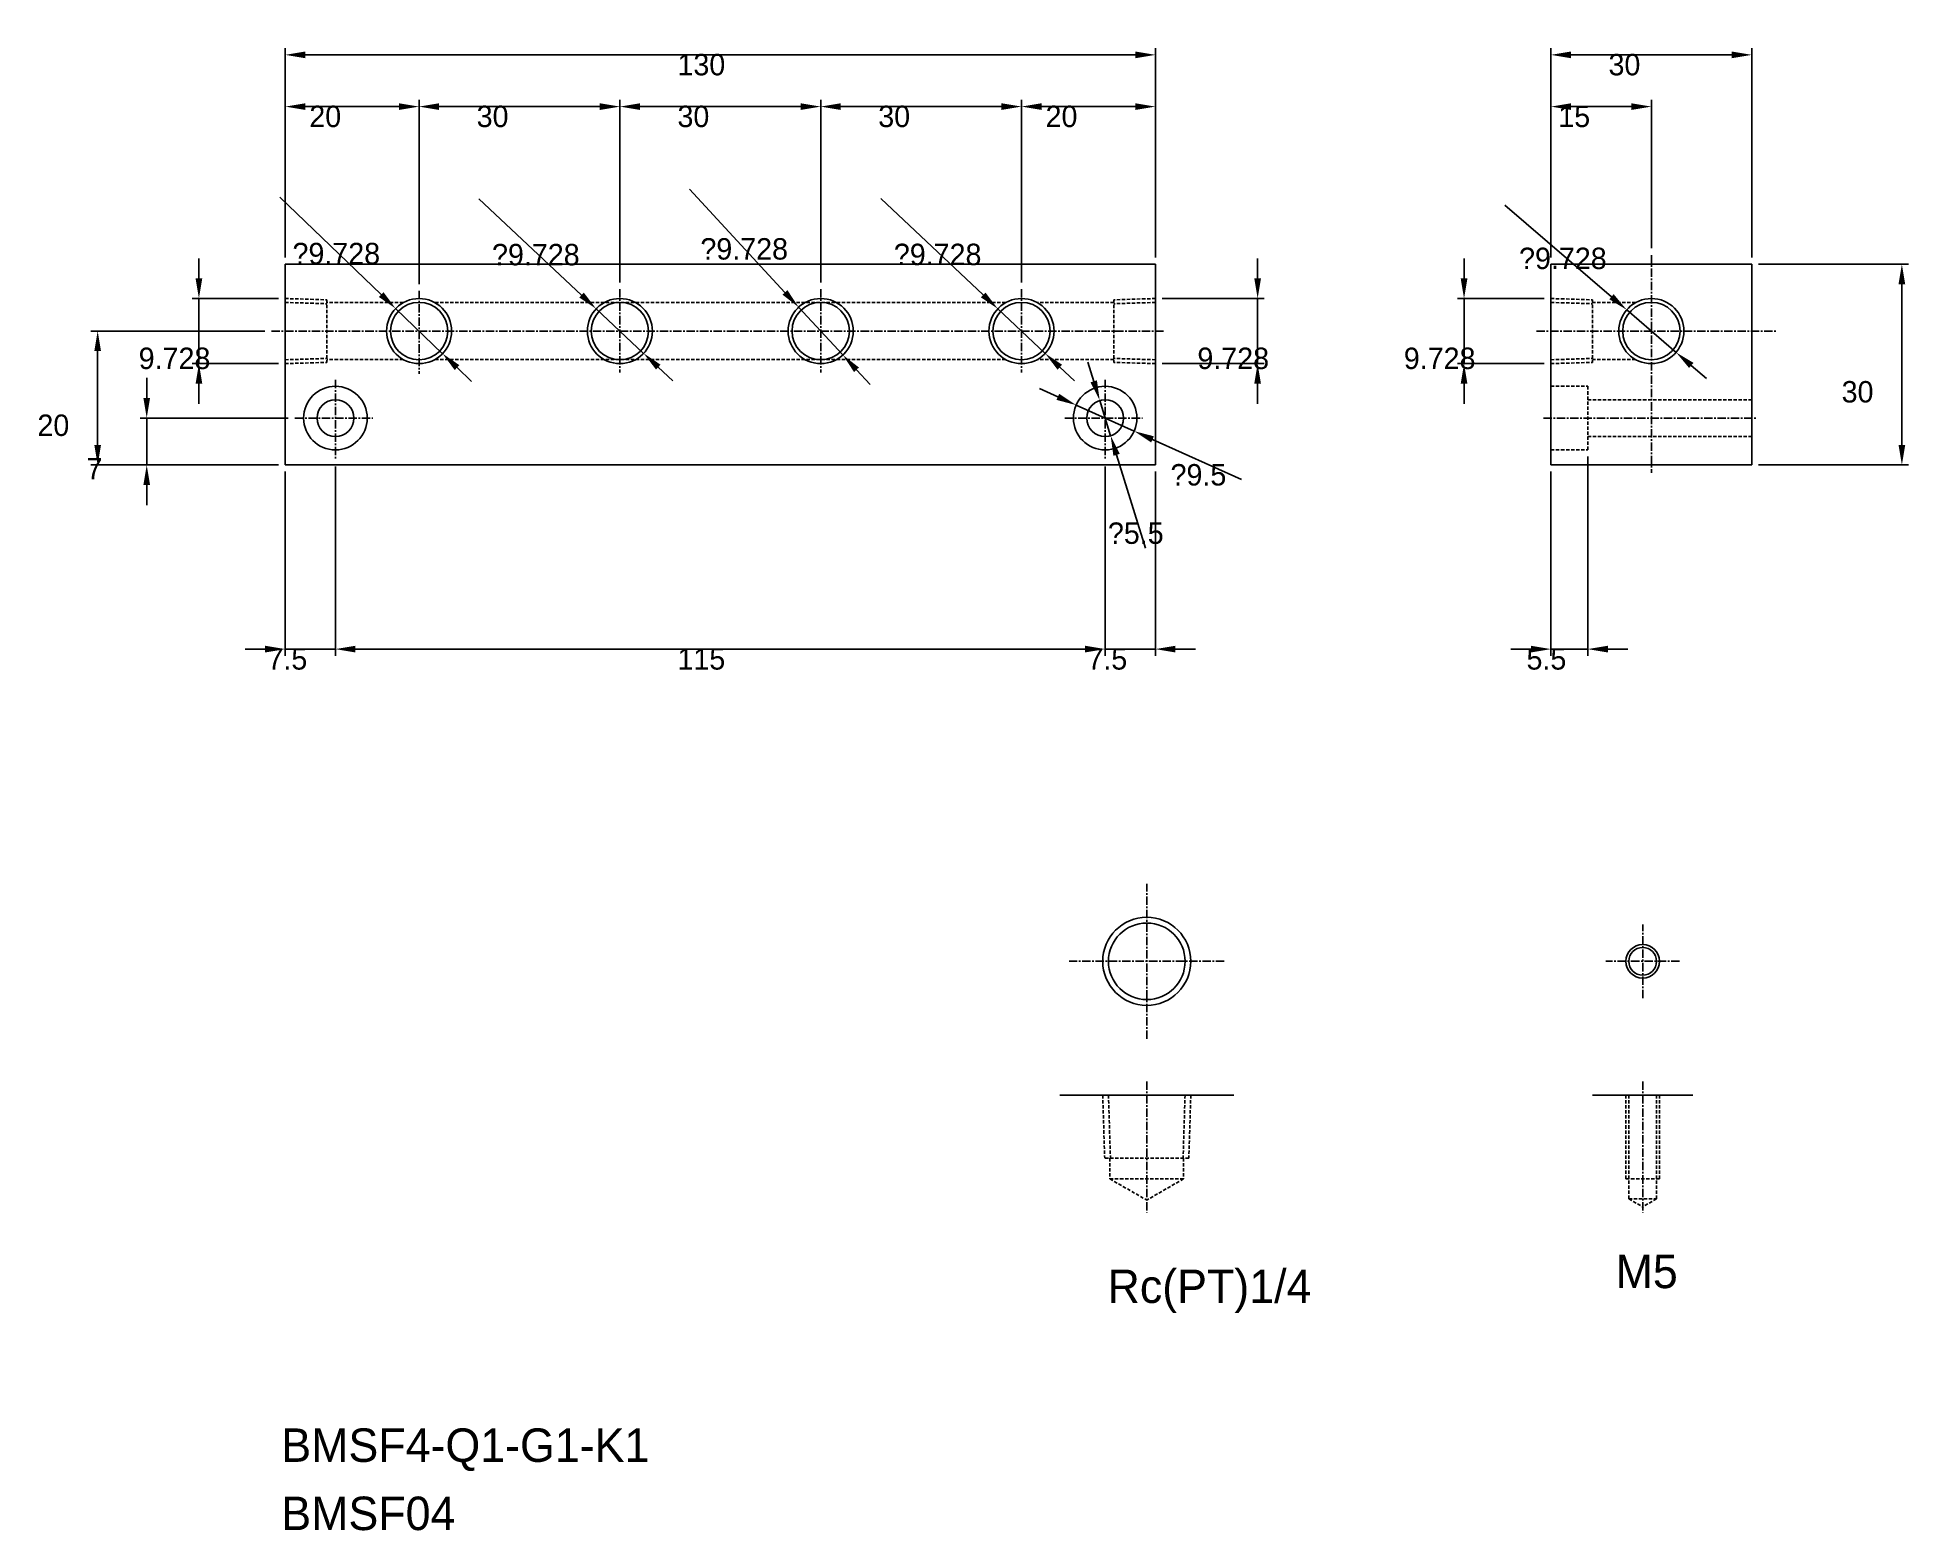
# Model space of a CAD drawing. Extents: x 1285 to 1899, y 4172 to 5110.
# Drawn here: x 1284.6 to 1564.1, y 4171.8 to 4394.9 of the extents above.
import ezdxf
from ezdxf.enums import TextEntityAlignment as Align

# ---------------------------------------------------------------- set-up
doc = ezdxf.new("R2010")
doc.units = 0
doc.linetypes.add('CENTER', pattern=[2, 1.25, -0.25, 0.25, -0.25])
doc.linetypes.add('DASHED', pattern=[0.75, 0.5, -0.25])
doc.layers.get('0').update_dxf_attribs({"linetype": 'CONTINUOUS'})
doc.layers.get('DEFPOINTS').update_dxf_attribs({"linetype": 'CONTINUOUS'})
doc.layers.add('CENTER', color=1, linetype='CENTER')
doc.dimstyles.get("Standard").update_dxf_attribs({"dimtxt": 2.5, "dimasz": 2.5, "dimexe": 1.25, "dimexo": 0.625, "dimtad": 1, "dimcen": 2.5, "dimazin": 3, "dimtfac": 1, "dimtmove": 0, "dimatfit": 3})

# ---------------------------------------------------------------- blocks, each defined once
blk = doc.blocks.new('*D587')
at = {"color": 0, "linetype": 'CONTINUOUS'}
for p, q in [((1321.6, 4362.03), (1321.6, 4393.29)), ((1324.6, 4392.29), (1448.6, 4392.29)), ((1451.6, 4362.03), (1451.6, 4393.29))]:
    blk.add_line(p, q, dxfattribs=at)
for points in [[(1324.6, 4392.79), (1324.6, 4391.79), (1321.6, 4392.29)], [(1448.6, 4392.79), (1448.6, 4391.79), (1451.6, 4392.29)]]:
    blk.add_solid(points, dxfattribs=at)
at = {"layer": 'DEFPOINTS', "color": 0, "linetype": 'CONTINUOUS'}
for p in [(1451.6, 4392.29), (1321.6, 4361.03), (1451.6, 4361.03)]:
    blk.add_point(p, dxfattribs=at)
at = {"color": 0}
blk.add_text('130', height=3.2, dxfattribs=at).set_placement((1380.2, 4389.23))
blk = doc.blocks.new('*D588')
at = {"color": 0, "linetype": 'CONTINUOUS'}
for p, q in [((1321.6, 4362.03), (1321.6, 4385.56)), ((1324.6, 4384.56), (1338.6, 4384.56)), ((1341.6, 4358.05), (1341.6, 4385.56))]:
    blk.add_line(p, q, dxfattribs=at)
for points in [[(1324.6, 4385.06), (1324.6, 4384.06), (1321.6, 4384.56)], [(1338.6, 4385.06), (1338.6, 4384.06), (1341.6, 4384.56)]]:
    blk.add_solid(points, dxfattribs=at)
at = {"layer": 'DEFPOINTS', "color": 0, "linetype": 'CONTINUOUS'}
for p in [(1341.6, 4384.56), (1321.6, 4361.03), (1341.6, 4357.05)]:
    blk.add_point(p, dxfattribs=at)
at = {"color": 0}
blk.add_text('20', height=3.2, dxfattribs=at).set_placement((1325.2, 4381.5))
blk = doc.blocks.new('*D589')
at = {"color": 0, "linetype": 'CONTINUOUS'}
for p, q in [((1341.6, 4358.05), (1341.6, 4385.56)), ((1344.6, 4384.56), (1368.6, 4384.56)), ((1371.6, 4358.28), (1371.6, 4385.56))]:
    blk.add_line(p, q, dxfattribs=at)
for points in [[(1344.6, 4385.06), (1344.6, 4384.06), (1341.6, 4384.56)], [(1368.6, 4385.06), (1368.6, 4384.06), (1371.6, 4384.56)]]:
    blk.add_solid(points, dxfattribs=at)
at = {"layer": 'DEFPOINTS', "color": 0, "linetype": 'CONTINUOUS'}
for p in [(1371.6, 4384.56), (1341.6, 4357.05), (1371.6, 4357.28)]:
    blk.add_point(p, dxfattribs=at)
at = {"color": 0}
blk.add_text('30', height=3.2, dxfattribs=at).set_placement((1350.2, 4381.5))
blk = doc.blocks.new('*D590')
at = {"color": 0, "linetype": 'CONTINUOUS'}
for p, q in [((1371.6, 4358.28), (1371.6, 4385.56)), ((1374.6, 4384.56), (1398.6, 4384.56)), ((1401.6, 4358.28), (1401.6, 4385.56))]:
    blk.add_line(p, q, dxfattribs=at)
for points in [[(1374.6, 4385.06), (1374.6, 4384.06), (1371.6, 4384.56)], [(1398.6, 4385.06), (1398.6, 4384.06), (1401.6, 4384.56)]]:
    blk.add_solid(points, dxfattribs=at)
at = {"layer": 'DEFPOINTS', "color": 0, "linetype": 'CONTINUOUS'}
for p in [(1401.6, 4384.56), (1371.6, 4357.28), (1401.6, 4357.28)]:
    blk.add_point(p, dxfattribs=at)
at = {"color": 0}
blk.add_text('30', height=3.2, dxfattribs=at).set_placement((1380.2, 4381.5))
blk = doc.blocks.new('*D591')
at = {"color": 0, "linetype": 'CONTINUOUS'}
for p, q in [((1401.6, 4358.28), (1401.6, 4385.56)), ((1404.6, 4384.56), (1428.6, 4384.56)), ((1431.6, 4358.28), (1431.6, 4385.56))]:
    blk.add_line(p, q, dxfattribs=at)
for points in [[(1404.6, 4385.06), (1404.6, 4384.06), (1401.6, 4384.56)], [(1428.6, 4385.06), (1428.6, 4384.06), (1431.6, 4384.56)]]:
    blk.add_solid(points, dxfattribs=at)
at = {"layer": 'DEFPOINTS', "color": 0, "linetype": 'CONTINUOUS'}
for p in [(1431.6, 4384.56), (1401.6, 4357.28), (1431.6, 4357.28)]:
    blk.add_point(p, dxfattribs=at)
at = {"color": 0}
blk.add_text('30', height=3.2, dxfattribs=at).set_placement((1410.2, 4381.5))
blk = doc.blocks.new('*D592')
at = {"color": 0, "linetype": 'CONTINUOUS'}
for p, q in [((1431.6, 4358.28), (1431.6, 4385.56)), ((1434.6, 4384.56), (1448.6, 4384.56)), ((1451.6, 4362.03), (1451.6, 4385.56))]:
    blk.add_line(p, q, dxfattribs=at)
for points in [[(1434.6, 4385.06), (1434.6, 4384.06), (1431.6, 4384.56)], [(1448.6, 4385.06), (1448.6, 4384.06), (1451.6, 4384.56)]]:
    blk.add_solid(points, dxfattribs=at)
at = {"layer": 'DEFPOINTS', "color": 0, "linetype": 'CONTINUOUS'}
for p in [(1451.6, 4384.56), (1451.6, 4361.03), (1431.6, 4357.28)]:
    blk.add_point(p, dxfattribs=at)
at = {"color": 0}
blk.add_text('20', height=3.2, dxfattribs=at).set_placement((1435.2, 4381.5))
blk = doc.blocks.new('*D593')
at = {"color": 0, "linetype": 'CONTINUOUS'}
for p, q in [((1318.57, 4351.03), (1292.58, 4351.03)), ((1293.58, 4334.03), (1293.58, 4348.03)), ((1320.6, 4331.03), (1292.58, 4331.03))]:
    blk.add_line(p, q, dxfattribs=at)
for points in [[(1293.08, 4348.03), (1294.08, 4348.03), (1293.58, 4351.03)], [(1293.08, 4334.03), (1294.08, 4334.03), (1293.58, 4331.03)]]:
    blk.add_solid(points, dxfattribs=at)
at = {"layer": 'DEFPOINTS', "color": 0, "linetype": 'CONTINUOUS'}
for p in [(1293.58, 4351.03), (1319.57, 4351.03), (1321.6, 4331.03)]:
    blk.add_point(p, dxfattribs=at)
at = {"color": 0}
blk.add_text('20', height=3.2, dxfattribs=at).set_placement((1284.58, 4335.36))
blk = doc.blocks.new('*D594')
at = {"color": 0, "linetype": 'CONTINUOUS'}
for p, q in [((1300.91, 4341.03), (1300.91, 4344.03)), ((1322.06, 4338.03), (1299.91, 4338.03)), ((1300.91, 4331.03), (1300.91, 4338.03)), ((1320.6, 4331.03), (1299.91, 4331.03)), ((1300.91, 4328.03), (1300.91, 4325.03))]:
    blk.add_line(p, q, dxfattribs=at)
for points in [[(1300.41, 4341.03), (1301.41, 4341.03), (1300.91, 4338.03)], [(1300.41, 4328.03), (1301.41, 4328.03), (1300.91, 4331.03)]]:
    blk.add_solid(points, dxfattribs=at)
at = {"layer": 'DEFPOINTS', "color": 0, "linetype": 'CONTINUOUS'}
for p in [(1300.91, 4338.03), (1323.06, 4338.03), (1321.6, 4331.03)]:
    blk.add_point(p, dxfattribs=at)
at = {"color": 0}
blk.add_text('7', height=3.2, dxfattribs=at).set_placement((1291.91, 4328.86))
blk = doc.blocks.new('*D595')
at = {"color": 0, "linetype": 'CONTINUOUS'}
for p, q in [((1329.1, 4330.79), (1329.1, 4302.52)), ((1321.6, 4330.03), (1321.6, 4302.52)), ((1318.6, 4303.52), (1315.6, 4303.52)), ((1321.6, 4303.52), (1329.1, 4303.52)), ((1332.1, 4303.52), (1335.1, 4303.52))]:
    blk.add_line(p, q, dxfattribs=at)
for points in [[(1318.6, 4304.02), (1318.6, 4303.02), (1321.6, 4303.52)], [(1332.1, 4304.02), (1332.1, 4303.02), (1329.1, 4303.52)]]:
    blk.add_solid(points, dxfattribs=at)
at = {"layer": 'DEFPOINTS', "color": 0, "linetype": 'CONTINUOUS'}
for p in [(1321.6, 4331.03), (1329.1, 4331.79), (1329.1, 4303.52)]:
    blk.add_point(p, dxfattribs=at)
at = {"color": 0}
blk.add_text('7.5', height=3.2, dxfattribs=at).set_placement((1318.95, 4300.46))
blk = doc.blocks.new('*D596')
at = {"color": 0, "linetype": 'CONTINUOUS'}
for p, q in [((1329.1, 4330.79), (1329.1, 4302.52)), ((1444.1, 4330.79), (1444.1, 4302.52)), ((1332.1, 4303.52), (1441.1, 4303.52))]:
    blk.add_line(p, q, dxfattribs=at)
for points in [[(1332.1, 4304.02), (1332.1, 4303.02), (1329.1, 4303.52)], [(1441.1, 4304.02), (1441.1, 4303.02), (1444.1, 4303.52)]]:
    blk.add_solid(points, dxfattribs=at)
at = {"layer": 'DEFPOINTS', "color": 0, "linetype": 'CONTINUOUS'}
for p in [(1329.1, 4331.79), (1444.1, 4331.79), (1444.1, 4303.52)]:
    blk.add_point(p, dxfattribs=at)
at = {"color": 0}
blk.add_text('115', height=3.2, dxfattribs=at).set_placement((1380.2, 4300.46))
blk = doc.blocks.new('*D597')
at = {"color": 0, "linetype": 'CONTINUOUS'}
for p, q in [((1444.1, 4330.79), (1444.1, 4302.52)), ((1451.6, 4330.03), (1451.6, 4302.52)), ((1441.1, 4303.52), (1438.1, 4303.52)), ((1444.1, 4303.52), (1451.6, 4303.52)), ((1454.6, 4303.52), (1457.6, 4303.52))]:
    blk.add_line(p, q, dxfattribs=at)
for points in [[(1441.1, 4304.02), (1441.1, 4303.02), (1444.1, 4303.52)], [(1454.6, 4304.02), (1454.6, 4303.02), (1451.6, 4303.52)]]:
    blk.add_solid(points, dxfattribs=at)
at = {"layer": 'DEFPOINTS', "color": 0, "linetype": 'CONTINUOUS'}
for p in [(1444.1, 4331.79), (1451.6, 4331.03), (1451.6, 4303.52)]:
    blk.add_point(p, dxfattribs=at)
at = {"color": 0}
blk.add_text('7.5', height=3.2, dxfattribs=at).set_placement((1441.45, 4300.46))
blk = doc.blocks.new('*D598')
at = {"color": 0, "linetype": 'CONTINUOUS'}
for p, q in [((1510.7, 4362.03), (1510.7, 4393.29)), ((1513.7, 4392.29), (1537.7, 4392.29)), ((1540.7, 4362.03), (1540.7, 4393.29))]:
    blk.add_line(p, q, dxfattribs=at)
for points in [[(1513.7, 4392.79), (1513.7, 4391.79), (1510.7, 4392.29)], [(1537.7, 4392.79), (1537.7, 4391.79), (1540.7, 4392.29)]]:
    blk.add_solid(points, dxfattribs=at)
at = {"layer": 'DEFPOINTS', "color": 0, "linetype": 'CONTINUOUS'}
for p in [(1540.7, 4392.29), (1510.7, 4361.03), (1540.7, 4361.03)]:
    blk.add_point(p, dxfattribs=at)
at = {"color": 0}
blk.add_text('30', height=3.2, dxfattribs=at).set_placement((1519.3, 4389.23))
blk = doc.blocks.new('*D599')
at = {"color": 0, "linetype": 'CONTINUOUS'}
for p, q in [((1541.7, 4361.03), (1564.13, 4361.03)), ((1563.13, 4334.03), (1563.13, 4358.03)), ((1541.7, 4331.03), (1564.13, 4331.03))]:
    blk.add_line(p, q, dxfattribs=at)
for points in [[(1562.63, 4358.03), (1563.63, 4358.03), (1563.13, 4361.03)], [(1562.63, 4334.03), (1563.63, 4334.03), (1563.13, 4331.03)]]:
    blk.add_solid(points, dxfattribs=at)
at = {"layer": 'DEFPOINTS', "color": 0, "linetype": 'CONTINUOUS'}
for p in [(1540.7, 4361.03), (1563.13, 4361.03), (1540.7, 4331.03)]:
    blk.add_point(p, dxfattribs=at)
at = {"color": 0}
blk.add_text('30', height=3.2, dxfattribs=at).set_placement((1554.13, 4340.36))
blk = doc.blocks.new('*D600')
at = {"color": 0, "linetype": 'CONTINUOUS'}
for p, q in [((1516.2, 4332.28), (1516.2, 4302.52)), ((1510.7, 4330.03), (1510.7, 4302.52)), ((1507.7, 4303.52), (1504.7, 4303.52)), ((1510.7, 4303.52), (1516.2, 4303.52)), ((1519.2, 4303.52), (1522.2, 4303.52))]:
    blk.add_line(p, q, dxfattribs=at)
for points in [[(1507.7, 4304.02), (1507.7, 4303.02), (1510.7, 4303.52)], [(1519.2, 4304.02), (1519.2, 4303.02), (1516.2, 4303.52)]]:
    blk.add_solid(points, dxfattribs=at)
at = {"layer": 'DEFPOINTS', "color": 0, "linetype": 'CONTINUOUS'}
for p in [(1516.2, 4333.28), (1510.7, 4331.03), (1516.2, 4303.52)]:
    blk.add_point(p, dxfattribs=at)
at = {"color": 0}
blk.add_text('5.5', height=3.2, dxfattribs=at).set_placement((1507.05, 4300.46))
blk = doc.blocks.new('*D601')
at = {"color": 0, "linetype": 'CONTINUOUS'}
for p, q in [((1497.72, 4358.89), (1497.72, 4361.89)), ((1509.7, 4355.89), (1496.72, 4355.89)), ((1497.72, 4346.16), (1497.72, 4355.89)), ((1509.7, 4346.16), (1496.72, 4346.16)), ((1497.72, 4343.16), (1497.72, 4340.16))]:
    blk.add_line(p, q, dxfattribs=at)
for points in [[(1497.22, 4358.89), (1498.22, 4358.89), (1497.72, 4355.89)], [(1497.22, 4343.16), (1498.22, 4343.16), (1497.72, 4346.16)]]:
    blk.add_solid(points, dxfattribs=at)
at = {"layer": 'DEFPOINTS', "color": 0, "linetype": 'CONTINUOUS'}
for p in [(1497.72, 4355.89), (1510.7, 4355.89), (1510.7, 4346.16)]:
    blk.add_point(p, dxfattribs=at)
at = {"color": 0}
blk.add_text('9.728', height=3.2, dxfattribs=at).set_placement((1488.72, 4345.36))
blk = doc.blocks.new('*D602')
at = {"color": 0, "linetype": 'CONTINUOUS'}
for p, q in [((1308.71, 4358.89), (1308.71, 4361.89)), ((1320.6, 4355.89), (1307.71, 4355.89)), ((1308.71, 4346.16), (1308.71, 4355.89)), ((1320.6, 4346.16), (1307.71, 4346.16)), ((1308.71, 4343.16), (1308.71, 4340.16))]:
    blk.add_line(p, q, dxfattribs=at)
for points in [[(1308.21, 4358.89), (1309.21, 4358.89), (1308.71, 4355.89)], [(1308.21, 4343.16), (1309.21, 4343.16), (1308.71, 4346.16)]]:
    blk.add_solid(points, dxfattribs=at)
at = {"layer": 'DEFPOINTS', "color": 0, "linetype": 'CONTINUOUS'}
for p in [(1308.71, 4355.89), (1321.6, 4355.89), (1321.6, 4346.16)]:
    blk.add_point(p, dxfattribs=at)
at = {"color": 0}
blk.add_text('9.728', height=3.2, dxfattribs=at).set_placement((1299.71, 4345.36))
blk = doc.blocks.new('*D603')
at = {"color": 0, "linetype": 'CONTINUOUS'}
for p, q in [((1466.88, 4358.89), (1466.88, 4361.89)), ((1452.6, 4355.89), (1467.88, 4355.89)), ((1466.88, 4346.16), (1466.88, 4355.89)), ((1452.6, 4346.16), (1467.88, 4346.16)), ((1466.88, 4343.16), (1466.88, 4340.16))]:
    blk.add_line(p, q, dxfattribs=at)
for points in [[(1466.38, 4358.89), (1467.38, 4358.89), (1466.88, 4355.89)], [(1466.38, 4343.16), (1467.38, 4343.16), (1466.88, 4346.16)]]:
    blk.add_solid(points, dxfattribs=at)
at = {"layer": 'DEFPOINTS', "color": 0, "linetype": 'CONTINUOUS'}
for p in [(1451.6, 4355.89), (1466.88, 4355.89), (1451.6, 4346.16)]:
    blk.add_point(p, dxfattribs=at)
at = {"color": 0}
blk.add_text('9.728', height=3.2, dxfattribs=at).set_placement((1457.88, 4345.36))
blk = doc.blocks.new('*D604')
at = {"color": 0, "linetype": 'CONTINUOUS'}
for p, q in [((1437.03, 4341.2), (1434.3, 4342.43)), ((1439.77, 4339.97), (1448.44, 4336.08)), ((1464.49, 4328.87), (1451.17, 4334.85))]:
    blk.add_line(p, q, dxfattribs=at)
for points in [[(1437.24, 4341.66), (1436.83, 4340.75), (1439.77, 4339.97)], [(1451.38, 4335.31), (1450.97, 4334.4), (1448.44, 4336.08)]]:
    blk.add_solid(points, dxfattribs=at)
at = {"layer": 'DEFPOINTS', "color": 0, "linetype": 'CONTINUOUS'}
for p in [(1439.77, 4339.97), (1448.44, 4336.08)]:
    blk.add_point(p, dxfattribs=at)
at = {"color": 0}
blk.add_text('?9.5', height=3.2, dxfattribs=at).set_placement((1453.87, 4327.96))
blk = doc.blocks.new('*D605')
at = {"color": 0, "linetype": 'CONTINUOUS'}
for p, q in [((1442.39, 4343.52), (1441.5, 4346.38)), ((1443.29, 4340.65), (1444.92, 4335.4)), ((1450.15, 4318.6), (1445.81, 4332.54))]:
    blk.add_line(p, q, dxfattribs=at)
for points in [[(1442.87, 4343.67), (1441.92, 4343.37), (1443.29, 4340.65)], [(1446.29, 4332.69), (1445.33, 4332.39), (1444.92, 4335.4)]]:
    blk.add_solid(points, dxfattribs=at)
at = {"layer": 'DEFPOINTS', "color": 0, "linetype": 'CONTINUOUS'}
for p in [(1443.29, 4340.65), (1444.92, 4335.4)]:
    blk.add_point(p, dxfattribs=at)
at = {"color": 0}
blk.add_text('?5.5', height=3.2, dxfattribs=at).set_placement((1444.51, 4319.24))
blk = doc.blocks.new('*D606')
at = {"color": 0, "linetype": 'CONTINUOUS'}
for p, q in [((1503.83, 4369.86), (1519.74, 4356.16)), ((1529.39, 4347.85), (1522.02, 4354.2)), ((1531.66, 4345.9), (1533.94, 4343.94))]:
    blk.add_line(p, q, dxfattribs=at)
for points in [[(1520.07, 4356.54), (1519.42, 4355.78), (1522.02, 4354.2)], [(1531.99, 4346.28), (1531.34, 4345.52), (1529.39, 4347.85)]]:
    blk.add_solid(points, dxfattribs=at)
at = {"layer": 'DEFPOINTS', "color": 0, "linetype": 'CONTINUOUS'}
for p in [(1522.02, 4354.2), (1529.39, 4347.85)]:
    blk.add_point(p, dxfattribs=at)
at = {"color": 0}
blk.add_text('?9.728', height=3.2, dxfattribs=at).set_placement((1505.94, 4360.29))
blk = doc.blocks.new('*D607')
at = {"color": 0, "linetype": 'CONTINUOUS'}
for p, q in [((1410.6, 4370.82), (1425.88, 4356.42)), ((1435.14, 4347.69), (1428.06, 4354.36)), ((1437.33, 4345.63), (1439.51, 4343.58))]:
    blk.add_line(p, q, dxfattribs=at)
for points in [[(1426.22, 4356.78), (1425.54, 4356.06), (1428.06, 4354.36)], [(1437.67, 4346), (1436.98, 4345.27), (1435.14, 4347.69)]]:
    blk.add_solid(points, dxfattribs=at)
at = {"layer": 'DEFPOINTS', "color": 0, "linetype": 'CONTINUOUS'}
for p in [(1428.06, 4354.36), (1435.14, 4347.69)]:
    blk.add_point(p, dxfattribs=at)
at = {"color": 0}
blk.add_text('?9.728', height=3.2, dxfattribs=at).set_placement((1412.53, 4360.88))
blk = doc.blocks.new('*D608')
at = {"color": 0, "linetype": 'CONTINUOUS'}
for p, q in [((1382.01, 4372.22), (1396.26, 4356.8)), ((1404.91, 4347.46), (1398.3, 4354.6)), ((1406.94, 4345.25), (1408.98, 4343.05))]:
    blk.add_line(p, q, dxfattribs=at)
for points in [[(1396.63, 4357.14), (1395.9, 4356.46), (1398.3, 4354.6)], [(1407.31, 4345.59), (1406.58, 4344.91), (1404.91, 4347.46)]]:
    blk.add_solid(points, dxfattribs=at)
at = {"layer": 'DEFPOINTS', "color": 0, "linetype": 'CONTINUOUS'}
for p in [(1398.3, 4354.6), (1404.91, 4347.46)]:
    blk.add_point(p, dxfattribs=at)
at = {"color": 0}
blk.add_text('?9.728', height=3.2, dxfattribs=at).set_placement((1383.63, 4361.71))
blk = doc.blocks.new('*D609')
at = {"color": 0, "linetype": 'CONTINUOUS'}
for p, q in [((1350.55, 4370.78), (1365.87, 4356.41)), ((1375.15, 4347.7), (1368.06, 4354.35)), ((1377.34, 4345.65), (1379.53, 4343.59))]:
    blk.add_line(p, q, dxfattribs=at)
for points in [[(1366.21, 4356.77), (1365.53, 4356.04), (1368.06, 4354.35)], [(1377.68, 4346.01), (1377, 4345.28), (1375.15, 4347.7)]]:
    blk.add_solid(points, dxfattribs=at)
at = {"layer": 'DEFPOINTS', "color": 0, "linetype": 'CONTINUOUS'}
for p in [(1368.06, 4354.35), (1375.15, 4347.7)]:
    blk.add_point(p, dxfattribs=at)
at = {"color": 0}
blk.add_text('?9.728', height=3.2, dxfattribs=at).set_placement((1352.5, 4360.85))
blk = doc.blocks.new('*D610')
at = {"color": 0, "linetype": 'CONTINUOUS'}
for p, q in [((1320.8, 4371.04), (1335.94, 4356.48)), ((1345.11, 4347.65), (1338.1, 4354.4)), ((1347.27, 4345.58), (1349.43, 4343.5))]:
    blk.add_line(p, q, dxfattribs=at)
for points in [[(1336.28, 4356.84), (1335.59, 4356.12), (1338.1, 4354.4)], [(1347.62, 4345.94), (1346.92, 4345.21), (1345.11, 4347.65)]]:
    blk.add_solid(points, dxfattribs=at)
at = {"layer": 'DEFPOINTS', "color": 0, "linetype": 'CONTINUOUS'}
for p in [(1338.1, 4354.4), (1345.11, 4347.65)]:
    blk.add_point(p, dxfattribs=at)
at = {"color": 0}
blk.add_text('?9.728', height=3.2, dxfattribs=at).set_placement((1322.69, 4361.01))
blk = doc.blocks.new('*D611')
at = {"color": 0, "linetype": 'CONTINUOUS'}
for p, q in [((1510.7, 4362.03), (1510.7, 4385.56)), ((1513.7, 4384.56), (1522.7, 4384.56)), ((1525.7, 4363.39), (1525.7, 4385.56))]:
    blk.add_line(p, q, dxfattribs=at)
for points in [[(1513.7, 4385.06), (1513.7, 4384.06), (1510.7, 4384.56)], [(1522.7, 4385.06), (1522.7, 4384.06), (1525.7, 4384.56)]]:
    blk.add_solid(points, dxfattribs=at)
at = {"layer": 'DEFPOINTS', "color": 0, "linetype": 'CONTINUOUS'}
for p in [(1525.7, 4384.56), (1510.7, 4361.03), (1525.7, 4362.39)]:
    blk.add_point(p, dxfattribs=at)
at = {"color": 0}
blk.add_text('15', height=3.2, dxfattribs=at).set_placement((1511.8, 4381.5))

msp = doc.modelspace()

# ---------------------------------------------------------------- linework, layer by layer
at = {"color": 7, "linetype": 'CONTINUOUS'}
for p, q in [((1321.603, 4361.027), (1451.603, 4361.027)), ((1321.603, 4361.027), (1321.603, 4331.027)), ((1451.603, 4361.027), (1451.603, 4331.027)), ((1510.702, 4361.027), (1540.702, 4361.027)), ((1510.702, 4361.027), (1510.702, 4331.027)), ((1540.702, 4361.027), (1540.702, 4331.027)), ((1321.603, 4331.027), (1451.603, 4331.027)), ((1510.702, 4331.027), (1540.702, 4331.027)), ((1463.316, 4236.882), (1437.316, 4236.882)), ((1516.909, 4236.882), (1531.909, 4236.882))]:
    msp.add_line(p, q, dxfattribs=at)
at = {"color": 3, "linetype": 'DASHED'}
for p, q in [((1321.603, 4355.891), (1327.803, 4355.697)), ((1327.803, 4355.697), (1327.803, 4346.356)), ((1451.603, 4355.891), (1445.403, 4355.697)), ((1445.403, 4355.697), (1445.403, 4346.356)), ((1510.702, 4355.891), (1516.902, 4355.697)), ((1516.902, 4355.697), (1516.902, 4346.356)), ((1321.603, 4355.31), (1327.803, 4355.116)), ((1339.237, 4355.277), (1327.803, 4355.277)), ((1429.237, 4355.277), (1343.969, 4355.277)), ((1445.403, 4355.277), (1433.969, 4355.277)), ((1451.603, 4355.31), (1445.403, 4355.116)), ((1510.702, 4355.31), (1516.902, 4355.116)), ((1523.337, 4355.277), (1516.902, 4355.277)), ((1321.603, 4346.744), (1327.803, 4346.937)), ((1321.603, 4346.163), (1327.803, 4346.356)), ((1339.237, 4346.777), (1327.803, 4346.777)), ((1429.237, 4346.777), (1343.969, 4346.777)), ((1445.403, 4346.777), (1433.969, 4346.777)), ((1451.603, 4346.744), (1445.403, 4346.937)), ((1451.603, 4346.163), (1445.403, 4346.356)), ((1510.702, 4346.744), (1516.902, 4346.937)), ((1510.702, 4346.163), (1516.902, 4346.356)), ((1523.337, 4346.777), (1516.902, 4346.777)), ((1510.702, 4342.777), (1516.202, 4342.777)), ((1516.202, 4342.777), (1516.202, 4333.277)), ((1516.202, 4340.777), (1540.702, 4340.777)), ((1510.702, 4333.277), (1516.202, 4333.277)), ((1516.202, 4335.277), (1540.702, 4335.277)), ((1443.738, 4236.882), (1444.031, 4227.482)), ((1444.594, 4236.882), (1444.887, 4227.482)), ((1456.039, 4236.882), (1455.745, 4227.482)), ((1456.895, 4236.882), (1456.601, 4227.482)), ((1521.909, 4236.882), (1521.909, 4224.382)), ((1522.342, 4236.882), (1522.342, 4221.382)), ((1526.476, 4236.882), (1526.476, 4221.382)), ((1526.909, 4236.882), (1526.909, 4224.382)), ((1456.601, 4227.482), (1444.031, 4227.482)), ((1444.816, 4227.482), (1444.816, 4224.382)), ((1455.816, 4227.482), (1455.816, 4224.382)), ((1444.816, 4224.382), (1455.816, 4224.382)), ((1444.816, 4224.382), (1450.316, 4221.207)), ((1455.816, 4224.382), (1450.316, 4221.207)), ((1521.909, 4224.382), (1526.909, 4224.382)), ((1522.342, 4221.382), (1526.476, 4221.382)), ((1522.342, 4221.382), (1524.409, 4220.189)), ((1526.476, 4221.382), (1524.409, 4220.189))]:
    msp.add_line(p, q, dxfattribs=at)
for p, q in [((1510.702, 4353.527), (1510.702, 4353.527)), ((1510.702, 4346.027), (1510.702, 4346.027))]:
    msp.add_line(p, q)
at = {"color": 3, "linetype": 'CONTINUOUS'}
for centre, radius in [((1341.603, 4351.027), 4.864), ((1371.603, 4351.027), 4.864), ((1401.603, 4351.027), 4.864), ((1431.603, 4351.027), 4.864), ((1525.702, 4351.027), 4.864), ((1450.316, 4256.882), 6.578), ((1524.409, 4256.882), 2.5)]:
    msp.add_circle(centre, radius, dxfattribs=at)
at = {"color": 7, "linetype": 'CONTINUOUS'}
for centre, radius in [((1341.603, 4351.027), 4.283), ((1371.603, 4351.027), 4.283), ((1401.603, 4351.027), 4.283), ((1431.603, 4351.027), 4.283), ((1525.702, 4351.027), 4.283), ((1329.103, 4338.027), 4.75), ((1444.103, 4338.027), 4.75), ((1329.103, 4338.027), 2.75), ((1444.103, 4338.027), 2.75), ((1450.316, 4256.882), 5.722), ((1524.409, 4256.882), 2.067)]:
    msp.add_circle(centre, radius, dxfattribs=at)
at = {"layer": 'CENTER', "color": 1, "linetype": 'CENTER'}
for p, q in [((1525.702, 4362.386), (1525.702, 4329.865)), ((1341.603, 4357.053), (1341.603, 4344.632)), ((1371.603, 4357.285), (1371.603, 4344.864)), ((1401.603, 4357.285), (1401.603, 4344.864)), ((1431.603, 4357.285), (1431.603, 4344.864)), ((1319.569, 4351.027), (1452.884, 4351.027)), ((1508.56, 4351.027), (1544.315, 4351.027)), ((1329.103, 4343.726), (1329.103, 4331.794)), ((1444.103, 4343.726), (1444.103, 4331.794)), ((1323.06, 4338.027), (1334.678, 4338.027)), ((1438.06, 4338.027), (1449.678, 4338.027)), ((1509.572, 4338.027), (1541.462, 4338.027)), ((1450.316, 4245.304), (1450.316, 4268.461)), ((1524.409, 4251.382), (1524.409, 4262.382)), ((1461.895, 4256.882), (1438.738, 4256.882)), ((1529.909, 4256.882), (1518.909, 4256.882)), ((1450.316, 4238.916), (1450.316, 4219.382)), ((1524.409, 4238.916), (1524.409, 4219.382))]:
    msp.add_line(p, q, dxfattribs=at)

# ---------------------------------------------------------------- texts
at = {"color": 7, "linetype": 'CONTINUOUS'}
for s, p in [('M5', (1529.647, 4210.559)), ('Rc(PT)1/4', (1474.918, 4208.337))]:
    msp.add_text(s, height=5, dxfattribs=at).set_placement(p, align=Align.MIDDLE_RIGHT)
for s, p in [('BMSF4-Q1-G1-K1', (1321.018, 4182.104)), ('BMSF04', (1321.018, 4171.916))]:
    msp.add_text(s, height=5, dxfattribs=at).set_placement(p)

# ---------------------------------------------------------------- dimensions: what is measured, and where the dimension line sits
for base, p1, p2, picture, middle in [((1451.603, 4392.294), (1321.603, 4361.027), (1451.603, 4361.027), '*D587', (1386.603, 4394.894)), ((1540.702, 4392.294), (1510.702, 4361.027), (1540.702, 4361.027), '*D598', (1525.702, 4394.894)), ((1341.603, 4384.561), (1321.603, 4361.027), (1341.603, 4357.053), '*D588', (1331.603, 4387.161)), ((1371.603, 4384.561), (1341.603, 4357.053), (1371.603, 4357.285), '*D589', (1356.603, 4387.161)), ((1401.603, 4384.561), (1371.603, 4357.285), (1401.603, 4357.285), '*D590', (1386.603, 4387.161)), ((1431.603, 4384.561), (1401.603, 4357.285), (1431.603, 4357.285), '*D591', (1416.603, 4387.161)), ((1451.603, 4384.561), (1431.603, 4357.285), (1451.603, 4361.027), '*D592', (1441.603, 4387.161)), ((1525.702, 4384.561), (1510.702, 4361.027), (1525.702, 4362.386), '*D611', (1518.202, 4387.161)), ((1516.202, 4303.519), (1510.702, 4331.027), (1516.202, 4333.277), '*D600', (1513.452, 4306.119)), ((1329.103, 4303.519), (1321.603, 4331.027), (1329.103, 4331.794), '*D595', (1325.353, 4306.119)), ((1444.103, 4303.519), (1329.103, 4331.794), (1444.103, 4331.794), '*D596', (1386.603, 4306.119)), ((1451.603, 4303.519), (1444.103, 4331.794), (1451.603, 4331.027), '*D597', (1447.853, 4306.119))]:
    dim = msp.add_linear_dim(base=base, p1=p1, p2=p2, dimstyle='Standard', override={"dimtmove": 0, "dimtzin": 0}, dxfattribs=at)
    dim.commit()
    dim.dimension.update_dxf_attribs({"geometry": picture, "text_midpoint": middle})
for p1, p2, picture, middle in [((1404.905, 4347.456), (1398.301, 4354.598), '*D608', (1390.026, 4367.376)), ((1345.108, 4347.655), (1338.098, 4354.399), '*D610', (1329.09, 4366.671)), ((1375.15, 4347.699), (1368.056, 4354.355), '*D609', (1358.896, 4366.515)), ((1435.143, 4347.691), (1428.063, 4354.363), '*D607', (1418.93, 4366.542)), ((1529.389, 4347.854), (1522.016, 4354.2), '*D606', (1512.343, 4365.955)), ((1443.286, 4340.652), (1444.92, 4335.401), '*D605', (1450.91, 4324.907)), ((1439.77, 4339.972), (1448.436, 4336.081), '*D604', (1460.266, 4333.619))]:
    dim = msp.add_diameter_dim_2p(p1=p1, p2=p2, dimstyle='Standard', override={"dimtmove": 0, "dimtzin": 0}, dxfattribs=at)
    dim.commit()
    dim.dimension.update_dxf_attribs({"geometry": picture, "text_midpoint": middle})
for base, p1, p2, picture, middle in [((1308.707, 4355.891), (1321.603, 4346.163), (1321.603, 4355.891), '*D602', (1306.107, 4351.027)), ((1466.88, 4355.891), (1451.603, 4346.163), (1451.603, 4355.891), '*D603', (1464.28, 4351.027)), ((1497.719, 4355.891), (1510.702, 4346.163), (1510.702, 4355.891), '*D601', (1495.119, 4351.027)), ((1563.131, 4361.027), (1540.702, 4331.027), (1540.702, 4361.027), '*D599', (1560.531, 4346.027)), ((1293.577, 4351.027), (1321.603, 4331.027), (1319.569, 4351.027), '*D593', (1290.977, 4341.027)), ((1300.908, 4338.027), (1321.603, 4331.027), (1323.06, 4338.027), '*D594', (1298.308, 4334.527))]:
    dim = msp.add_linear_dim(base=base, p1=p1, p2=p2, angle=90, dimstyle='Standard', override={"dimtmove": 0, "dimtzin": 0}, dxfattribs=at)
    dim.commit()
    dim.dimension.update_dxf_attribs({"geometry": picture, "text_midpoint": middle})

doc.saveas('drawing.dxf')
